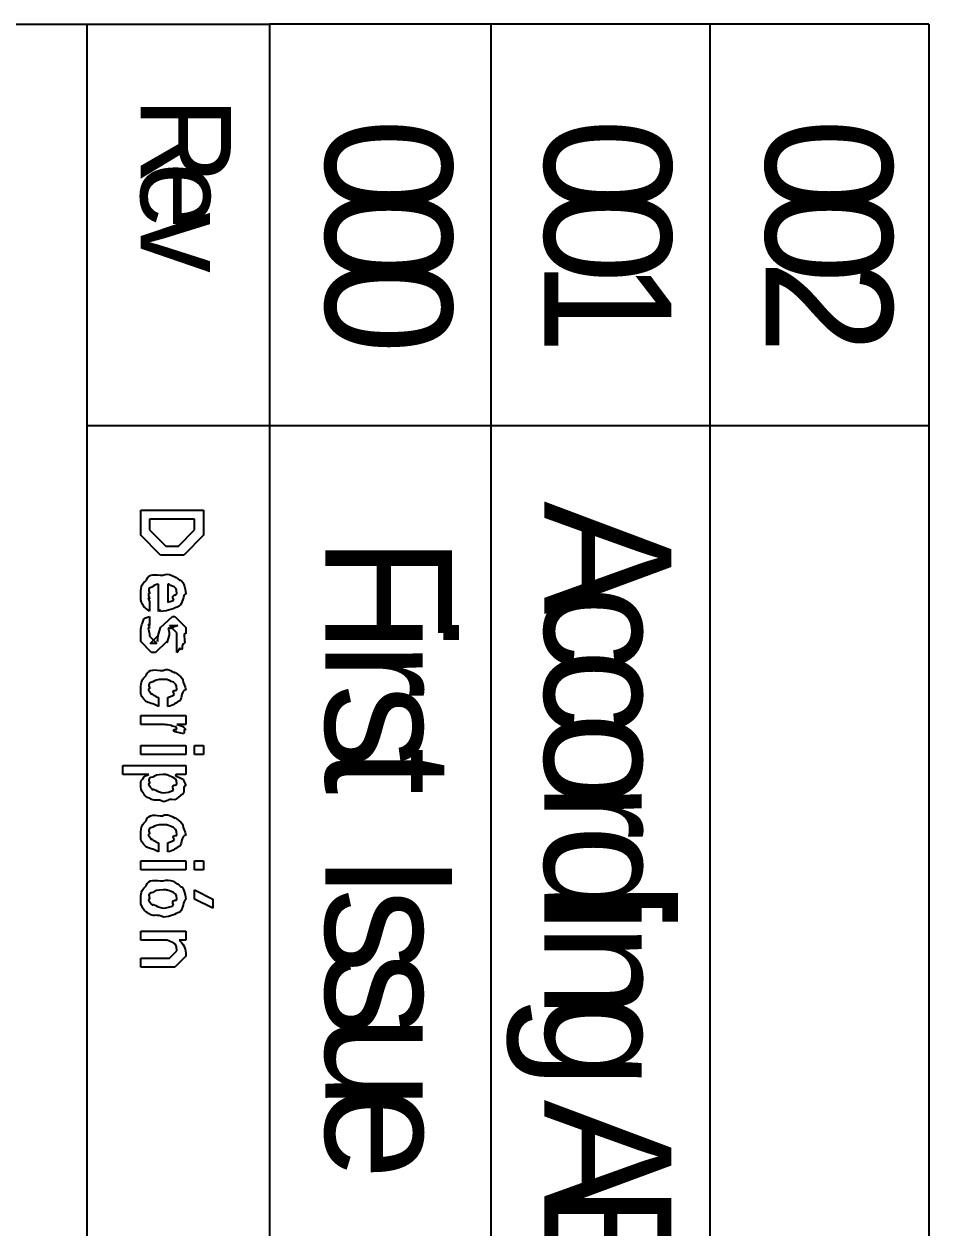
# Model space of a CAD drawing. Header units: millimetres. Extents: x 0 to 33.1, y 1.5 to 45.3.
# Drawn here: x 1.857 to 2.559, y 5.971 to 6.904 of the extents above; entities that cross this region are included whole.
import ezdxf

# ---------------------------------------------------------------- set-up
doc = ezdxf.new("R2010")
doc.units = ezdxf.units.MM
doc.header["$MEASUREMENT"] = 0
doc.layers.get('0').update_dxf_attribs({"linetype": 'CONTINUOUS'})

msp = doc.modelspace()

# ---------------------------------------------------------------- linework, layer by layer
at = {"color": 240, "linetype": 'Continuous'}
for p, q in [((1.50776, 6.90446), (1.90608, 6.90446)), ((1.90608, 6.90446), (1.90608, 1.78108)), ((1.90608, 6.90446), (2.04779, 6.90446)), ((2.04779, 6.90446), (2.04779, 1.78108)), ((2.21946, 6.90446), (2.04779, 6.90446)), ((2.21946, 6.90446), (2.21946, 1.78108)), ((2.38943, 6.90446), (2.21946, 6.90446)), ((2.38943, 6.90446), (2.38943, 1.78108)), ((2.55946, 6.90446), (2.38943, 6.90446)), ((2.55946, 6.90446), (2.55946, 1.78108))]:
    msp.add_line(p, q, dxfattribs=at)
at = {"color": 11, "linetype": 'Continuous'}
for p, q in [((2.04779, 6.59278), (1.90608, 6.59278)), ((2.21946, 6.59278), (2.04779, 6.59278)), ((2.38943, 6.59278), (2.21946, 6.59278)), ((2.55946, 6.59278), (2.38943, 6.59278)), ((1.94775, 6.5275), (1.99658, 6.5275)), ((1.94775, 6.5121), (1.94775, 6.5275)), ((1.99658, 6.5275), (1.99658, 6.51297)), ((1.95469, 6.52056), (1.95469, 6.51253)), ((1.98964, 6.52056), (1.95469, 6.52056)), ((1.98964, 6.51253), (1.98964, 6.52056)), ((1.94775, 6.50797), (1.94775, 6.5121)), ((1.96317, 6.49257), (1.94775, 6.50797)), ((1.95469, 6.51253), (1.95469, 6.5121)), ((1.95469, 6.5121), (1.96729, 6.49951)), ((1.97706, 6.49951), (1.98964, 6.5121)), ((1.99658, 6.50797), (1.98118, 6.49257)), ((1.98964, 6.5121), (1.98964, 6.51253)), ((1.99658, 6.51297), (1.99658, 6.50797)), ((1.96729, 6.49951), (1.9725, 6.49951)), ((1.9725, 6.49951), (1.97706, 6.49951)), ((1.9725, 6.49257), (1.96317, 6.49257)), ((1.98118, 6.49257), (1.9725, 6.49257)), ((1.96164, 6.449), (1.96164, 6.47006)), ((1.96881, 6.47006), (1.96881, 6.45594)), ((1.96881, 6.47006), (1.96881, 6.47006)), ((1.95469, 6.45594), (1.95469, 6.44922)), ((1.95469, 6.45594), (1.95469, 6.45594)), ((1.95469, 6.44504), (1.95469, 6.4381)), ((1.95469, 6.44504), (1.95469, 6.44504)), ((1.96317, 6.43658), (1.9725, 6.44504)), ((1.9725, 6.44504), (1.97424, 6.44504)), ((1.97424, 6.44504), (1.98269, 6.43658)), ((1.96143, 6.43028), (1.96317, 6.43636)), ((1.96317, 6.43636), (1.96317, 6.43658)), ((1.97575, 6.43246), (1.97011, 6.4381)), ((1.97011, 6.4381), (1.97293, 6.4381)), ((1.97119, 6.43679), (1.97076, 6.43528)), ((1.97661, 6.4381), (1.97119, 6.43593)), ((1.97119, 6.43593), (1.97119, 6.43679)), ((1.97293, 6.4381), (1.97661, 6.4381)), ((1.98269, 6.43658), (1.98269, 6.43158)), ((1.94775, 6.42551), (1.94775, 6.43072)), ((1.95622, 6.41704), (1.94775, 6.42551)), ((1.95469, 6.43072), (1.95469, 6.42964)), ((1.95469, 6.42964), (1.96035, 6.42399)), ((1.95514, 6.42399), (1.96078, 6.42964)), ((1.95817, 6.42399), (1.95514, 6.42399)), ((1.96035, 6.42399), (1.95817, 6.42399)), ((1.96815, 6.42551), (1.95925, 6.41704)), ((1.96078, 6.42572), (1.96143, 6.43028)), ((1.96078, 6.42964), (1.96078, 6.42572)), ((1.96989, 6.4305), (1.96815, 6.42464)), ((1.96815, 6.42464), (1.96815, 6.42551)), ((1.97575, 6.43115), (1.97575, 6.43246)), ((1.97575, 6.41704), (1.97575, 6.42399)), ((1.95882, 6.41704), (1.95622, 6.41704)), ((1.95925, 6.41704), (1.95882, 6.41704)), ((1.96164, 6.38206), (1.96164, 6.37511)), ((1.96164, 6.38206), (1.96164, 6.38206)), ((1.96881, 6.37511), (1.96881, 6.38206)), ((1.94775, 6.36811), (1.98269, 6.36811)), ((1.94775, 6.36117), (1.94775, 6.36811)), ((1.98269, 6.36811), (1.98269, 6.36117)), ((1.96511, 6.36117), (1.94775, 6.36117)), ((1.98269, 6.36117), (1.97575, 6.36117)), ((1.98118, 6.354), (1.97444, 6.35553)), ((1.94775, 6.34483), (1.98269, 6.34483)), ((1.94775, 6.33789), (1.94775, 6.34483)), ((1.98269, 6.34483), (1.98269, 6.33789)), ((1.98964, 6.34483), (1.99658, 6.34483)), ((1.98964, 6.33789), (1.98964, 6.34483)), ((1.99658, 6.34483), (1.99658, 6.33789)), ((1.98269, 6.33789), (1.94775, 6.33789)), ((1.99658, 6.33789), (1.98964, 6.33789)), ((1.93386, 6.32932), (1.98269, 6.32932)), ((1.93386, 6.32238), (1.93386, 6.32932)), ((1.95404, 6.32238), (1.93386, 6.32238)), ((1.96511, 6.32238), (1.96511, 6.32238)), ((1.98269, 6.32238), (1.9751, 6.32238)), ((1.98269, 6.32932), (1.98269, 6.32238)), ((1.96164, 6.26937), (1.96164, 6.26243)), ((1.96164, 6.26937), (1.96164, 6.26937)), ((1.96881, 6.26243), (1.96881, 6.26937)), ((1.94775, 6.25543), (1.98269, 6.25543)), ((1.94775, 6.24849), (1.94775, 6.25543)), ((1.98269, 6.24849), (1.94775, 6.24849)), ((1.98269, 6.25543), (1.98269, 6.24849)), ((1.98964, 6.25543), (1.99658, 6.25543)), ((1.98964, 6.24849), (1.98964, 6.25543)), ((1.99658, 6.24849), (1.98964, 6.24849)), ((1.99658, 6.25543), (1.99658, 6.24849)), ((1.96533, 6.2399), (1.96533, 6.2399)), ((1.96533, 6.23296), (1.96533, 6.23296)), ((1.98964, 6.23296), (2.00375, 6.22581)), ((1.98964, 6.22581), (1.98964, 6.23296)), ((2.00375, 6.21886), (1.98964, 6.22581)), ((2.00375, 6.22581), (2.00375, 6.21886)), ((1.94775, 6.20101), (1.98269, 6.20101)), ((1.94775, 6.19407), (1.94775, 6.20101)), ((1.98269, 6.20101), (1.98269, 6.19407)), ((1.96533, 6.19407), (1.94775, 6.19407)), ((1.98269, 6.19407), (1.97749, 6.19407)), ((1.97011, 6.17996), (1.97575, 6.1856)), ((1.98269, 6.18147), (1.97424, 6.17301)), ((1.97575, 6.1856), (1.97575, 6.18604)), ((1.98269, 6.18386), (1.98269, 6.18147)), ((1.94775, 6.17301), (1.94775, 6.17996)), ((1.94775, 6.17996), (1.96729, 6.17996)), ((1.96881, 6.17301), (1.94775, 6.17301)), ((1.96729, 6.17996), (1.97011, 6.17996)), ((1.97424, 6.17301), (1.96881, 6.17301))]:
    msp.add_line(p, q, dxfattribs=at)
for points in [[(1.94775, 6.46246), (1.94775, 6.46951), (1.94928, 6.47049), (1.95231, 6.4731)], [(1.95231, 6.4731), (1.95383, 6.47933), (1.95953, 6.477), (1.9649, 6.477)], [(1.9649, 6.477), (1.96946, 6.47933), (1.97487, 6.47569), (1.97792, 6.4731)], [(1.97792, 6.4731), (1.98031, 6.47412), (1.98269, 6.46701), (1.98269, 6.46268)], [(1.94949, 6.454), (1.94775, 6.45692), (1.94775, 6.45899), (1.94775, 6.46246)], [(1.95643, 6.46767), (1.95236, 6.46701), (1.95469, 6.46451), (1.95469, 6.46246)], [(1.95469, 6.46246), (1.95236, 6.46354), (1.95469, 6.45979), (1.95469, 6.45876)], [(1.95469, 6.45876), (1.95236, 6.46137), (1.95469, 6.45671), (1.95469, 6.45594)], [(1.96164, 6.47006), (1.95947, 6.46994), (1.95774, 6.46913), (1.95643, 6.46767)], [(1.97379, 6.46789), (1.96843, 6.46994), (1.97081, 6.46994), (1.96881, 6.47006)], [(1.97336, 6.45768), (1.97103, 6.46311), (1.97575, 6.46072), (1.97575, 6.46289)], [(1.97575, 6.46289), (1.97564, 6.46718), (1.9751, 6.46647), (1.97379, 6.46789)], [(1.98269, 6.46268), (1.98031, 6.46126), (1.98096, 6.45551), (1.97749, 6.4529)], [(1.95469, 6.44922), (1.95019, 6.45242), (1.95079, 6.45171), (1.94949, 6.454)], [(1.97749, 6.4529), (1.97347, 6.45139), (1.96946, 6.449), (1.96338, 6.449)], [(1.96881, 6.45594), (1.96843, 6.45632), (1.97233, 6.45682), (1.97336, 6.45768)], [(1.94949, 6.44069), (1.95003, 6.44433), (1.95236, 6.44433), (1.95469, 6.44504)], [(1.96338, 6.449), (1.96235, 6.45139), (1.96235, 6.449), (1.96164, 6.449)], [(1.94775, 6.43072), (1.94775, 6.43522), (1.94829, 6.43842), (1.94949, 6.44069)], [(1.95469, 6.4381), (1.95236, 6.44015), (1.95469, 6.43712), (1.95469, 6.43593)], [(1.95469, 6.43593), (1.95236, 6.43767), (1.95469, 6.43289), (1.95469, 6.43072)], [(1.97076, 6.43528), (1.96756, 6.43799), (1.97032, 6.43311), (1.96989, 6.4305)], [(1.98269, 6.43158), (1.98031, 6.43321), (1.98236, 6.42617), (1.98182, 6.42399)], [(1.97575, 6.42617), (1.97564, 6.42899), (1.97575, 6.42899), (1.97575, 6.43115)], [(1.97575, 6.42399), (1.97564, 6.42671), (1.97575, 6.42503), (1.97575, 6.42617)], [(1.98182, 6.42399), (1.97911, 6.42421), (1.98042, 6.42025), (1.97944, 6.41922)], [(1.97944, 6.41922), (1.97726, 6.42219), (1.97732, 6.41749), (1.97575, 6.41704)], [(1.9521, 6.39919), (1.95367, 6.40543), (1.95947, 6.4031), (1.96511, 6.4031)], [(1.96511, 6.4031), (1.96756, 6.40543), (1.97185, 6.40256), (1.97444, 6.40136)], [(1.94775, 6.38835), (1.94775, 6.39546), (1.94917, 6.39649), (1.9521, 6.39919)], [(1.96533, 6.39615), (1.96035, 6.39615), (1.95882, 6.39551), (1.95708, 6.39421)], [(1.97314, 6.39399), (1.96772, 6.39615), (1.96892, 6.39615), (1.96533, 6.39615)], [(1.97444, 6.40136), (1.97293, 6.4031), (1.97922, 6.39844), (1.98053, 6.39594)], [(1.98053, 6.39594), (1.98031, 6.39356), (1.98269, 6.3909), (1.98269, 6.38813)], [(1.95144, 6.37967), (1.94775, 6.38286), (1.94775, 6.38488), (1.94775, 6.38835)], [(1.95708, 6.39421), (1.95236, 6.39344), (1.95469, 6.39094), (1.95469, 6.38878)], [(1.95469, 6.38878), (1.95236, 6.38954), (1.95524, 6.38564), (1.95643, 6.38444)], [(1.95643, 6.38444), (1.95469, 6.38704), (1.95931, 6.38238), (1.96164, 6.38206)], [(1.97401, 6.38444), (1.97103, 6.38938), (1.97575, 6.38678), (1.97575, 6.38835)], [(1.97575, 6.38835), (1.97564, 6.39312), (1.97487, 6.39242), (1.97314, 6.39399)], [(1.98269, 6.38813), (1.97911, 6.38737), (1.97999, 6.38183), (1.97814, 6.37967)], [(1.96164, 6.37511), (1.95731, 6.3781), (1.95389, 6.37722), (1.95144, 6.37967)], [(1.96881, 6.38206), (1.96869, 6.3826), (1.97282, 6.38331), (1.97401, 6.38444)], [(1.97814, 6.37967), (1.97538, 6.37825), (1.97314, 6.37587), (1.96881, 6.37511)], [(1.97163, 6.36051), (1.96625, 6.36117), (1.96739, 6.36117), (1.96511, 6.36117)], [(1.97467, 6.35943), (1.96957, 6.36046), (1.97293, 6.36025), (1.97163, 6.36051)], [(1.97575, 6.35747), (1.97564, 6.35943), (1.97538, 6.35889), (1.97467, 6.35943)], [(1.97575, 6.36117), (1.9784, 6.36046), (1.98031, 6.35981), (1.98118, 6.35921)], [(1.98118, 6.35921), (1.98031, 6.35932), (1.98269, 6.35801), (1.98269, 6.35726)], [(1.97444, 6.35553), (1.97103, 6.35813), (1.97575, 6.35693), (1.97575, 6.35747)], [(1.98269, 6.35726), (1.98031, 6.35742), (1.98215, 6.35504), (1.98118, 6.354)], [(1.94949, 6.31912), (1.95019, 6.3215), (1.95231, 6.3215), (1.95404, 6.32238)], [(1.96511, 6.32238), (1.96035, 6.32238), (1.95882, 6.32172), (1.95708, 6.32042)], [(1.97293, 6.32021), (1.96739, 6.32238), (1.96858, 6.32238), (1.96511, 6.32238)], [(1.9751, 6.32238), (1.97304, 6.32124), (1.97944, 6.31999), (1.98074, 6.31868)], [(1.94775, 6.31435), (1.94775, 6.31879), (1.94829, 6.31771), (1.94949, 6.31912)], [(1.94993, 6.30783), (1.94775, 6.31011), (1.94775, 6.31207), (1.94775, 6.31435)], [(1.95708, 6.32042), (1.95236, 6.31967), (1.95469, 6.31733), (1.95469, 6.31543)], [(1.95469, 6.31543), (1.95236, 6.31575), (1.95557, 6.31174), (1.95731, 6.31044)], [(1.95731, 6.31044), (1.95583, 6.31299), (1.96169, 6.30826), (1.96533, 6.30826)], [(1.97314, 6.31044), (1.97103, 6.31575), (1.97575, 6.31337), (1.97575, 6.31521)], [(1.97575, 6.31521), (1.97564, 6.3195), (1.97478, 6.31879), (1.97293, 6.32021)], [(1.98074, 6.31868), (1.98031, 6.31847), (1.98269, 6.3156), (1.98269, 6.31369)], [(1.98269, 6.31369), (1.98031, 6.31413), (1.98193, 6.30908), (1.98053, 6.30718)], [(1.95622, 6.30306), (1.95063, 6.30588), (1.95133, 6.30567), (1.94993, 6.30783)], [(1.96556, 6.30132), (1.96078, 6.30371), (1.95893, 6.30192), (1.95622, 6.30306)], [(1.96533, 6.30826), (1.96756, 6.30838), (1.9714, 6.30903), (1.97314, 6.31044)], [(1.97424, 6.30285), (1.96739, 6.30371), (1.96869, 6.30132), (1.96556, 6.30132)], [(1.98053, 6.30718), (1.97738, 6.30578), (1.97694, 6.30388), (1.97424, 6.30285)], [(1.94775, 6.27567), (1.94775, 6.28276), (1.94917, 6.28381), (1.9521, 6.28651)], [(1.9521, 6.28651), (1.95367, 6.29275), (1.95947, 6.29042), (1.96511, 6.29042)], [(1.96511, 6.29042), (1.96756, 6.29275), (1.97185, 6.28988), (1.97444, 6.28868)], [(1.97444, 6.28868), (1.97293, 6.29042), (1.97922, 6.28575), (1.98053, 6.28326)], [(1.95144, 6.26699), (1.94775, 6.27018), (1.94775, 6.27219), (1.94775, 6.27567)], [(1.95708, 6.28153), (1.95236, 6.28076), (1.95469, 6.27826), (1.95469, 6.2761)], [(1.95469, 6.2761), (1.95236, 6.27686), (1.95524, 6.27294), (1.95643, 6.27175)], [(1.95643, 6.27175), (1.95469, 6.27436), (1.95931, 6.26969), (1.96164, 6.26937)], [(1.96533, 6.28347), (1.96035, 6.28347), (1.95882, 6.28282), (1.95708, 6.28153)], [(1.97314, 6.28131), (1.96772, 6.28347), (1.96892, 6.28347), (1.96533, 6.28347)], [(1.97401, 6.27175), (1.97103, 6.27669), (1.97575, 6.27408), (1.97575, 6.27567)], [(1.97575, 6.27567), (1.97564, 6.28043), (1.97487, 6.27974), (1.97314, 6.28131)], [(1.98269, 6.27544), (1.97911, 6.27468), (1.97999, 6.26915), (1.97814, 6.26699)], [(1.98053, 6.28326), (1.98031, 6.28087), (1.98269, 6.27821), (1.98269, 6.27544)], [(1.96164, 6.26243), (1.95731, 6.2654), (1.95389, 6.26454), (1.95144, 6.26699)], [(1.96881, 6.26937), (1.96869, 6.26992), (1.97282, 6.27061), (1.97401, 6.27175)], [(1.97814, 6.26699), (1.97538, 6.26557), (1.97314, 6.26318), (1.96881, 6.26243)], [(1.9521, 6.236), (1.95367, 6.24224), (1.95953, 6.2399), (1.96533, 6.2399)], [(1.96533, 6.2399), (1.97017, 6.24224), (1.97597, 6.23839), (1.979, 6.23535)], [(1.94775, 6.22581), (1.94775, 6.23242), (1.94917, 6.2334), (1.9521, 6.236)], [(1.95731, 6.23101), (1.95236, 6.23025), (1.95469, 6.22786), (1.95469, 6.22581)], [(1.96533, 6.23296), (1.96044, 6.23296), (1.95904, 6.23232), (1.95731, 6.23101)], [(1.97314, 6.23101), (1.96756, 6.23296), (1.96881, 6.23296), (1.96533, 6.23296)], [(1.97575, 6.22581), (1.97564, 6.23025), (1.97487, 6.2296), (1.97314, 6.23101)], [(1.979, 6.23535), (1.98031, 6.2366), (1.98269, 6.2296), (1.98269, 6.22581)], [(1.94971, 6.21864), (1.94775, 6.22097), (1.94775, 6.22319), (1.94775, 6.22581)], [(1.95557, 6.21365), (1.95047, 6.21664), (1.95111, 6.21647), (1.94971, 6.21864)], [(1.95469, 6.22581), (1.95236, 6.22618), (1.95557, 6.22211), (1.95731, 6.22081)], [(1.95731, 6.22081), (1.95583, 6.22358), (1.96175, 6.21886), (1.96556, 6.21886)], [(1.96556, 6.21886), (1.96756, 6.21897), (1.9714, 6.21962), (1.97314, 6.22103)], [(1.97314, 6.22103), (1.97103, 6.22635), (1.97575, 6.22396), (1.97575, 6.22581)], [(1.98269, 6.22581), (1.98031, 6.22418), (1.98118, 6.21843), (1.97814, 6.21582)], [(1.96576, 6.21192), (1.96001, 6.21431), (1.95801, 6.21251), (1.95557, 6.21365)], [(1.97814, 6.21582), (1.97424, 6.21431), (1.97097, 6.21192), (1.96576, 6.21192)], [(1.97358, 6.19168), (1.96815, 6.19407), (1.96935, 6.19407), (1.96533, 6.19407)], [(1.97575, 6.18604), (1.97564, 6.19092), (1.97499, 6.19011), (1.97358, 6.19168)], [(1.97749, 6.19407), (1.98031, 6.19163), (1.98269, 6.18821), (1.98269, 6.18386)]]:
    msp.add_open_spline(points, degree=3, dxfattribs=at)

# ---------------------------------------------------------------- texts
at = {"color": 11}
for s, height, p in [('R', 0.07, (1.94778, 6.84778)), ('0', 0.098333, (2.09111, 6.83111)), ('0', 0.098333, (2.26111, 6.83111)), ('0', 0.098333, (2.43278, 6.83111)), ('e', 0.07, (1.94778, 6.79726)), ('0', 0.098333, (2.09111, 6.77647)), ('0', 0.098333, (2.26111, 6.77647)), ('0', 0.098333, (2.43278, 6.77647)), ('v', 0.07, (1.94778, 6.75838)), ('0', 0.098333, (2.09111, 6.72185)), ('2', 0.098333, (2.43278, 6.72185)), ('1', 0.098333, (2.26111, 6.72185)), ('A', 0.098333, (2.26111, 6.53444)), ('F', 0.098333, (2.09111, 6.50715)), ('c', 0.098333, (2.26111, 6.4689)), ('i', 0.098333, (2.09111, 6.4471)), ('r', 0.098333, (2.09111, 6.42529)), ('c', 0.098333, (2.26111, 6.41975)), ('s', 0.098333, (2.09111, 6.39257)), ('o', 0.098333, (2.26111, 6.3706)), ('t', 0.098333, (2.09111, 6.34342)), ('r', 0.098333, (2.26111, 6.31597)), ('d', 0.098333, (2.26111, 6.28325)), ('I', 0.098333, (2.09111, 6.26156)), ('s', 0.098333, (2.09111, 6.23426)), ('i', 0.098333, (2.26111, 6.22861)), ('n', 0.098333, (2.26111, 6.20681)), ('s', 0.098333, (2.09111, 6.18511)), ('g', 0.098333, (2.26111, 6.15218)), ('u', 0.098333, (2.09111, 6.13596)), ('e', 0.098333, (2.09111, 6.08132)), ('A', 0.098333, (2.26111, 6.07025)), ('B', 0.098333, (2.26111, 6.00471))]:
    msp.add_text(s, height=height, rotation=270, dxfattribs=at).set_placement(p)

doc.saveas('drawing.dxf')
